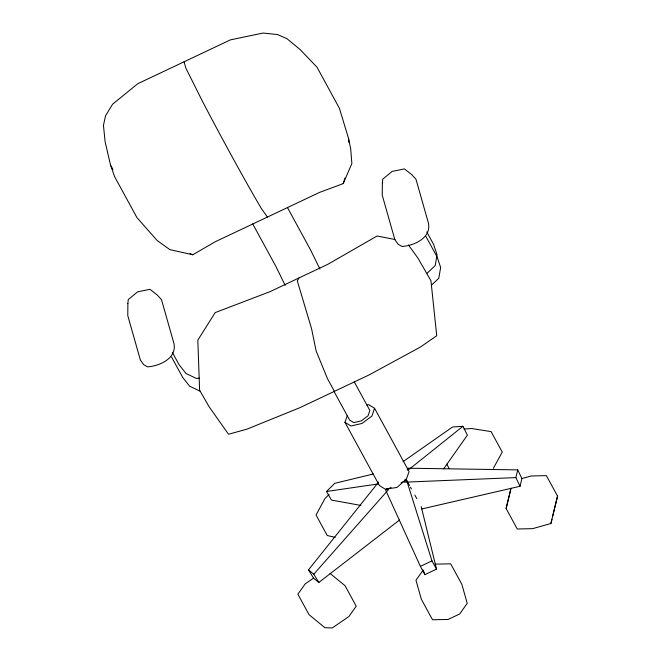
<?xml version="1.0" encoding="UTF-8"?>
<svg xmlns="http://www.w3.org/2000/svg" width="661" height="661" viewBox="0 0 661 661"><rect width="100%" height="100%" fill="white"/><g stroke="black" fill="none" stroke-linecap="round" stroke-linejoin="round"><path stroke-width="0.99" d="M405.226 479.184L404.507 482.175L515.853 477.606L520.042 486.273L421.883 508.937M407.399 470.194L407.878 468.195L517.72 469.888L521.909 478.547L520.042 486.273M551.952 519.265L550.91 523.504L532.584 528.651L517.282 529.007L506.111 508.516L511.003 488.256M506.111 508.516L510.879 488.843M515.853 477.606L517.72 469.888M550.91 523.504L557.545 496.105L546.374 475.623L531.072 475.978L521.909 478.547M552.77 515.787L557.545 496.105M343.208 183.609L351.867 163.548L350.702 148.923L348.512 138.323L339.399 108.264L317.057 67.282L300.102 49.534L286.874 38.611L277.364 34.512L262.987 33.05L230.342 39.9L137.81 83.683L112.61 104.19L105.52 115.824L103.455 125.383L105.124 141.785L110.511 165.01L114.642 176.702L136.984 217.684L157.161 240.497L169.894 249.643L192.83 254.749L215.362 241.686L319.47 192.434L343.208 183.609L345.001 178.024M366.756 405.044L368.607 404.615L374.58 408.3L409.052 471.533L406.341 479.332L396.964 487.438L385.388 489.239L379.422 485.554L344.943 422.321L347.322 415.505M374.58 408.3L371.87 416.1L362.063 423.428L350.917 426.006L344.943 422.321M493.329 468.352L502.261 452.091L491.09 431.6L471.623 428.543L464.055 429.055M298.937 277.975L297.301 280.908L311.562 328.682L316.148 351.057L327.534 378.77L334.425 391.337M443.597 468.922L467.393 435.161L462.956 426.295L452.537 426.998L402.946 461.717M422.957 570.418L415.967 580.251L421.363 599.271L432.534 619.754L448.092 619.464L459.659 613.986L467.236 603.336L461.841 584.324L450.67 563.833L435.103 564.13M399.541 520.009L318.842 582.465L313.554 578.127L308.48 569.881L378.646 482.026M318.842 582.465L313.768 574.219L388.222 489.884L386.627 488.57M360.774 505.401L331.475 500.08L326.493 491.478L334.796 483.323L373.415 473.978M329.079 494.494L324.931 498.568L316.057 515.026L327.228 535.517L335.152 537.352M427.229 273.158L435.211 265.557L437.053 254.791L433.583 244.38L426.783 231.904M431.55 285.139L438.805 278.24L440.647 267.474L437.177 257.055L426.006 236.564M462.956 426.295L409.2 469.277L407.217 469.409M313.554 578.127L305.275 583.803L297.871 594.189L309.042 614.68L324.898 627.694L332.26 627.95L348.826 616.589L356.229 606.203L345.059 585.712L329.996 573.351M391.089 487.471L385.619 490.057L420.388 566.353L424.965 574.624L436.533 569.154L421.206 506.59M401.111 482.728L406.573 480.142L409.498 485.43M420.388 566.353L431.955 560.883L406.573 480.142M326.493 491.478L378.183 483.951M199.325 378.117L196.507 378.497L186.088 373.531L179.106 364.773L172.306 352.305M395.055 239.513L377.084 236.01L327.856 264.293L270.027 291.658L215.147 312.62L197.829 340.159L199.614 390.238L209.083 406.705L228.524 434.252L246.776 429.212L299.722 407.754L369.127 374.919L420.28 347.124L436.731 335.747L430.955 280.785L417.983 258.17L408.424 244.958M190.029 253.56L192.83 254.749M200.101 391.172L189.682 386.214L182.7 377.448L171.53 356.965M308.48 569.881L313.768 574.219M267.416 217.056L261.483 208.719L254.535 196.829A452.967 44.32 64.7 0 1 202.406 101.216L185.873 68.133L184.072 61.795M410.481 487.198L411.456 488.958M414.868 495.13L416.818 498.658M431.955 560.883L436.533 569.154M446.729 464.08L449.15 468.542M287.428 207.496L310.571 249.949L319.899 268.969M354.205 381.761L369.887 410.522L368.028 415.843L361.336 420.859L353.718 422.619L349.644 420.099L333.962 391.337M252.725 223.914L275.868 266.366L285.197 285.395M110.998 165.903L112.94 169.464M422.974 569.939L424.965 574.624M348.512 138.323L348.925 142.421M127.887 303.606L127.78 315.627L140.363 360.005L143.734 364.707L147.601 366.88C159.425 365.987 176.47 358.708 174.099 344.042L161.507 299.673L157.368 295.103L149.956 289.311L137.662 291.807L128.251 299.582L127.887 303.606M382.364 183.213L382.248 195.235L394.84 239.604L398.203 244.306L402.078 246.479C413.902 245.586 430.947 238.315 428.576 223.641L415.984 179.271L411.844 174.711L404.433 168.919L392.138 171.406L382.727 179.181L382.364 183.213"/></g></svg>
